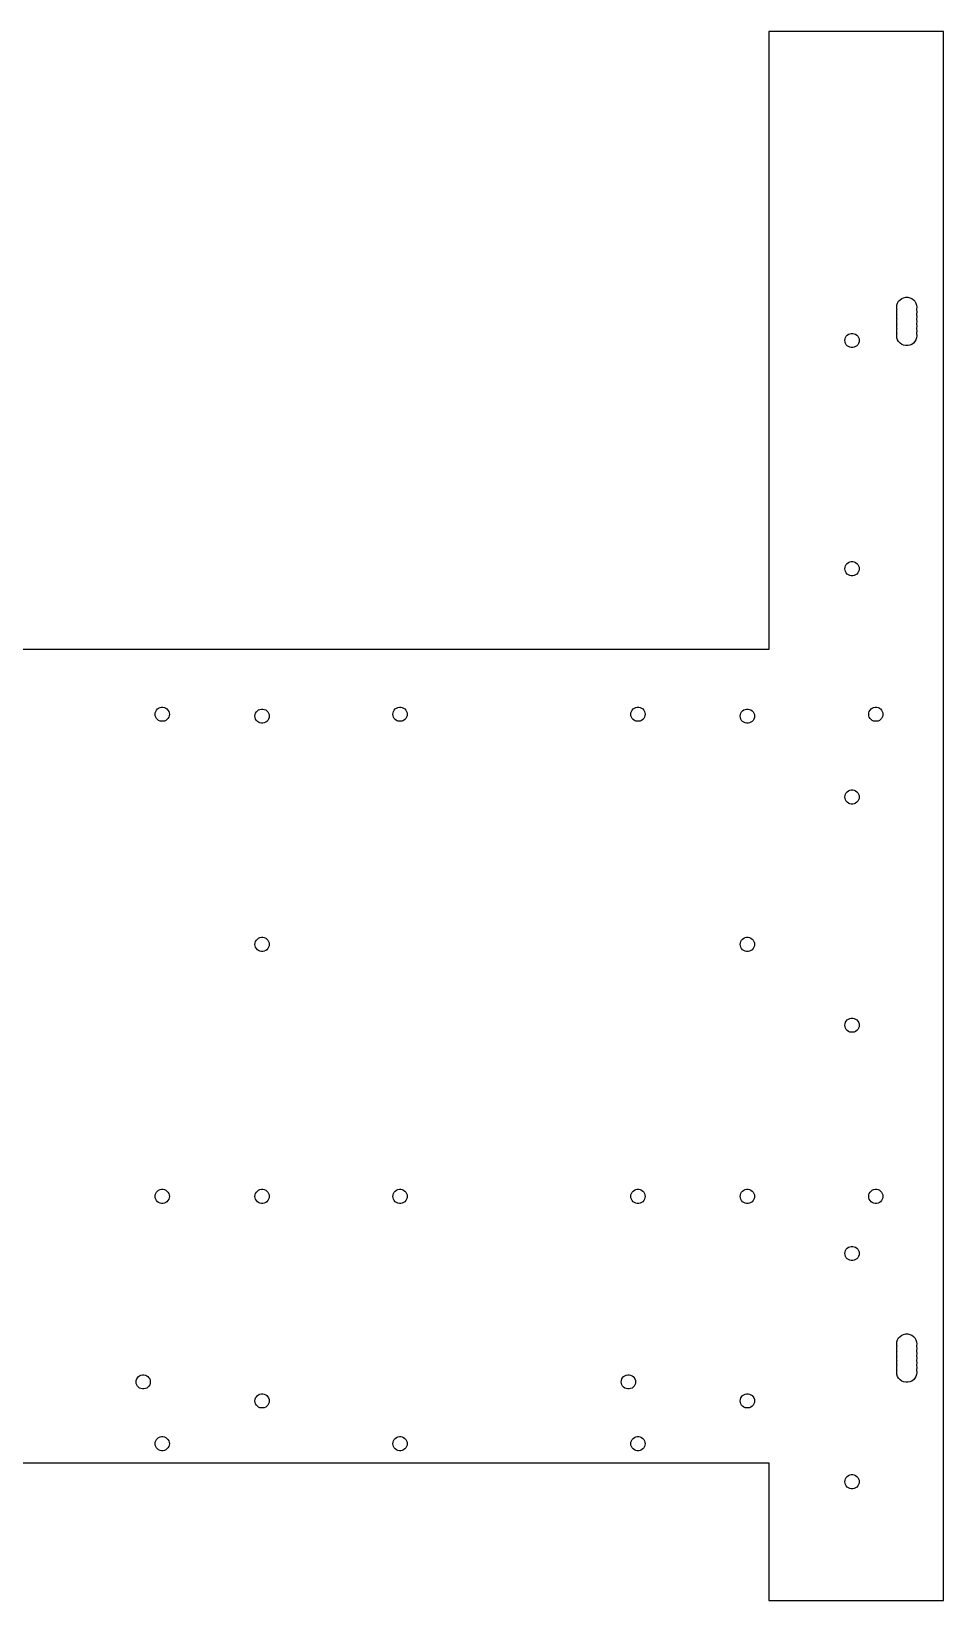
# Model space of a CAD drawing. Header units: metres. Extents: x 28 to 412, y 50 to 380.
# Drawn here: x 220 to 411.8, y 50 to 380 of the extents above; entities that cross this region are included whole.
import ezdxf

# ---------------------------------------------------------------- set-up
doc = ezdxf.new("R2010")
doc.units = ezdxf.units.M

msp = doc.modelspace()

# ---------------------------------------------------------------- linework, layer by layer
for p, q in [((411.75, 380), (375, 380)), ((375, 380), (375, 250)), ((411.75, 50), (411.75, 380)), ((402.301, 323.234), (402.595, 323.561)), ((402.595, 323.561), (402.95, 323.819)), ((402.95, 323.819), (403.351, 323.997)), ((403.351, 323.997), (403.78, 324.089)), ((403.78, 324.089), (404.22, 324.089)), ((404.22, 324.089), (404.649, 323.997)), ((404.649, 323.997), (405.05, 323.819)), ((405.05, 323.819), (405.405, 323.561)), ((405.405, 323.561), (405.699, 323.234)), ((401.9, 322), (401.946, 322.437)), ((401.946, 321.563), (401.9, 322)), ((401.9, 321), (401.946, 321.437)), ((401.946, 320.563), (401.9, 321)), ((401.9, 320), (401.946, 320.437)), ((401.946, 322.437), (402.082, 322.854)), ((401.966, 321.5), (401.946, 321.563)), ((401.946, 321.437), (401.966, 321.5)), ((401.966, 320.5), (401.946, 320.563)), ((401.946, 320.437), (401.966, 320.5)), ((402.082, 322.854), (402.301, 323.234)), ((405.699, 323.234), (405.918, 322.854)), ((405.918, 322.854), (406.054, 322.437)), ((406.054, 321.563), (406.034, 321.5)), ((406.034, 321.5), (406.054, 321.437)), ((406.054, 320.563), (406.034, 320.5)), ((406.034, 320.5), (406.054, 320.437)), ((406.054, 322.437), (406.1, 322)), ((406.1, 322), (406.054, 321.563)), ((406.054, 321.437), (406.1, 321)), ((406.1, 321), (406.054, 320.563)), ((406.054, 320.437), (406.1, 320)), ((401.946, 319.563), (401.9, 320)), ((401.9, 319), (401.946, 319.437)), ((401.946, 318.563), (401.9, 319)), ((401.9, 318), (401.946, 318.437)), ((401.946, 317.563), (401.9, 318)), ((401.9, 317), (401.946, 317.437)), ((401.946, 316.563), (401.9, 317)), ((401.966, 319.5), (401.946, 319.563)), ((401.946, 319.437), (401.966, 319.5)), ((401.966, 318.5), (401.946, 318.563)), ((401.946, 318.437), (401.966, 318.5)), ((401.966, 317.5), (401.946, 317.563)), ((401.946, 317.437), (401.966, 317.5)), ((406.054, 319.563), (406.034, 319.5)), ((406.034, 319.5), (406.054, 319.437)), ((406.054, 318.563), (406.034, 318.5)), ((406.034, 318.5), (406.054, 318.437)), ((406.054, 317.563), (406.034, 317.5)), ((406.034, 317.5), (406.054, 317.437)), ((406.1, 320), (406.054, 319.563)), ((406.054, 319.437), (406.1, 319)), ((406.1, 319), (406.054, 318.563)), ((406.054, 318.437), (406.1, 318)), ((406.1, 318), (406.054, 317.563)), ((406.054, 317.437), (406.1, 317)), ((406.1, 317), (406.054, 316.563)), ((391, 315), (391.033, 315.312)), ((391.033, 314.688), (391, 315)), ((391.033, 315.312), (391.13, 315.61)), ((391.13, 314.39), (391.033, 314.688)), ((391.13, 315.61), (391.286, 315.882)), ((391.286, 314.118), (391.13, 314.39)), ((391.286, 315.882), (391.496, 316.115)), ((391.496, 313.885), (391.286, 314.118)), ((391.496, 316.115), (391.75, 316.299)), ((391.75, 313.701), (391.496, 313.885)), ((391.75, 316.299), (392.036, 316.427)), ((392.036, 313.573), (391.75, 313.701)), ((392.036, 316.427), (392.343, 316.492)), ((392.343, 313.508), (392.036, 313.573)), ((392.343, 316.492), (392.657, 316.492)), ((392.657, 313.508), (392.343, 313.508)), ((392.657, 316.492), (392.964, 316.427)), ((392.964, 313.573), (392.657, 313.508)), ((392.964, 316.427), (393.25, 316.299)), ((393.25, 313.701), (392.964, 313.573)), ((393.25, 316.299), (393.504, 316.115)), ((393.504, 313.885), (393.25, 313.701)), ((393.504, 316.115), (393.714, 315.882)), ((393.714, 314.118), (393.504, 313.885)), ((393.714, 315.882), (393.87, 315.61)), ((393.87, 314.39), (393.714, 314.118)), ((393.87, 315.61), (393.967, 315.312)), ((393.967, 314.688), (393.87, 314.39)), ((393.967, 315.312), (394, 315)), ((394, 315), (393.967, 314.688)), ((401.9, 316), (401.946, 316.437)), ((401.946, 315.563), (401.9, 316)), ((401.966, 316.5), (401.946, 316.563)), ((401.946, 316.437), (401.966, 316.5)), ((402.082, 315.146), (401.946, 315.563)), ((402.301, 314.766), (402.082, 315.146)), ((402.595, 314.439), (402.301, 314.766)), ((402.95, 314.181), (402.595, 314.439)), ((403.351, 314.003), (402.95, 314.181)), ((403.78, 313.911), (403.351, 314.003)), ((404.22, 313.911), (403.78, 313.911)), ((404.649, 314.003), (404.22, 313.911)), ((405.05, 314.181), (404.649, 314.003)), ((405.405, 314.439), (405.05, 314.181)), ((405.699, 314.766), (405.405, 314.439)), ((405.918, 315.146), (405.699, 314.766)), ((406.054, 315.563), (405.918, 315.146)), ((406.054, 316.563), (406.034, 316.5)), ((406.034, 316.5), (406.054, 316.437)), ((406.054, 316.437), (406.1, 316)), ((406.1, 316), (406.054, 315.563)), ((391, 267), (391.033, 267.312)), ((391.033, 267.312), (391.13, 267.61)), ((391.13, 267.61), (391.286, 267.882)), ((391.286, 267.882), (391.496, 268.115)), ((391.496, 268.115), (391.75, 268.299)), ((391.75, 268.299), (392.036, 268.427)), ((392.036, 268.427), (392.343, 268.492)), ((392.343, 268.492), (392.657, 268.492)), ((392.657, 268.492), (392.964, 268.427)), ((392.964, 268.427), (393.25, 268.299)), ((393.25, 268.299), (393.504, 268.115)), ((393.504, 268.115), (393.714, 267.882)), ((393.714, 267.882), (393.87, 267.61)), ((393.87, 267.61), (393.967, 267.312)), ((393.967, 267.312), (394, 267)), ((391.033, 266.688), (391, 267)), ((391.13, 266.39), (391.033, 266.688)), ((391.286, 266.118), (391.13, 266.39)), ((391.496, 265.885), (391.286, 266.118)), ((391.75, 265.701), (391.496, 265.885)), ((392.036, 265.573), (391.75, 265.701)), ((392.343, 265.508), (392.036, 265.573)), ((392.657, 265.508), (392.343, 265.508)), ((392.964, 265.573), (392.657, 265.508)), ((393.25, 265.701), (392.964, 265.573)), ((393.504, 265.885), (393.25, 265.701)), ((393.714, 266.118), (393.504, 265.885)), ((393.87, 266.39), (393.714, 266.118)), ((393.967, 266.688), (393.87, 266.39)), ((394, 267), (393.967, 266.688)), ((375, 250), (67, 250)), ((246.496, 237.515), (246.75, 237.699)), ((246.75, 237.699), (247.036, 237.827)), ((247.036, 237.827), (247.343, 237.892)), ((247.343, 237.892), (247.657, 237.892)), ((247.657, 237.892), (247.964, 237.827)), ((247.964, 237.827), (248.25, 237.699)), ((248.25, 237.699), (248.504, 237.515)), ((296.496, 237.515), (296.75, 237.699)), ((296.75, 237.699), (297.036, 237.827)), ((297.036, 237.827), (297.343, 237.892)), ((297.343, 237.892), (297.657, 237.892)), ((297.657, 237.892), (297.964, 237.827)), ((297.964, 237.827), (298.25, 237.699)), ((298.25, 237.699), (298.504, 237.515)), ((346.496, 237.515), (346.75, 237.699)), ((346.75, 237.699), (347.036, 237.827)), ((347.036, 237.827), (347.343, 237.892)), ((347.343, 237.892), (347.657, 237.892)), ((347.657, 237.892), (347.964, 237.827)), ((347.964, 237.827), (348.25, 237.699)), ((348.25, 237.699), (348.504, 237.515)), ((396.496, 237.515), (396.75, 237.699)), ((396.75, 237.699), (397.036, 237.827)), ((397.036, 237.827), (397.343, 237.892)), ((397.343, 237.892), (397.657, 237.892)), ((397.657, 237.892), (397.964, 237.827)), ((397.964, 237.827), (398.25, 237.699)), ((398.25, 237.699), (398.504, 237.515)), ((246, 236.4), (246.033, 236.712)), ((246.033, 236.088), (246, 236.4)), ((246.033, 236.712), (246.13, 237.01)), ((246.13, 235.79), (246.033, 236.088)), ((246.13, 237.01), (246.286, 237.282)), ((246.286, 235.518), (246.13, 235.79)), ((246.286, 237.282), (246.496, 237.515)), ((246.496, 235.285), (246.286, 235.518)), ((246.75, 235.101), (246.496, 235.285)), ((247.036, 234.973), (246.75, 235.101)), ((247.343, 234.908), (247.036, 234.973)), ((247.657, 234.908), (247.343, 234.908)), ((247.964, 234.973), (247.657, 234.908)), ((248.25, 235.101), (247.964, 234.973)), ((248.504, 235.285), (248.25, 235.101)), ((248.504, 237.515), (248.714, 237.282)), ((248.714, 235.518), (248.504, 235.285)), ((248.714, 237.282), (248.87, 237.01)), ((248.87, 235.79), (248.714, 235.518)), ((248.87, 237.01), (248.967, 236.712)), ((248.967, 236.088), (248.87, 235.79)), ((248.967, 236.712), (249, 236.4)), ((249, 236.4), (248.967, 236.088)), ((267, 236), (267.033, 236.312)), ((267.033, 235.688), (267, 236)), ((267.033, 236.312), (267.13, 236.61)), ((267.13, 235.39), (267.033, 235.688)), ((267.13, 236.61), (267.286, 236.882)), ((267.286, 235.118), (267.13, 235.39)), ((267.286, 236.882), (267.496, 237.115)), ((267.496, 234.885), (267.286, 235.118)), ((267.496, 237.115), (267.75, 237.299)), ((267.75, 234.701), (267.496, 234.885)), ((267.75, 237.299), (268.036, 237.427)), ((268.036, 234.573), (267.75, 234.701)), ((268.036, 237.427), (268.343, 237.492)), ((268.343, 234.508), (268.036, 234.573)), ((268.343, 237.492), (268.657, 237.492)), ((268.657, 234.508), (268.343, 234.508)), ((268.657, 237.492), (268.964, 237.427)), ((268.964, 234.573), (268.657, 234.508)), ((268.964, 237.427), (269.25, 237.299)), ((269.25, 234.701), (268.964, 234.573)), ((269.25, 237.299), (269.504, 237.115)), ((269.504, 234.885), (269.25, 234.701)), ((269.504, 237.115), (269.714, 236.882)), ((269.714, 235.118), (269.504, 234.885)), ((269.714, 236.882), (269.87, 236.61)), ((269.87, 235.39), (269.714, 235.118)), ((269.87, 236.61), (269.967, 236.312)), ((269.967, 235.688), (269.87, 235.39)), ((269.967, 236.312), (270, 236)), ((270, 236), (269.967, 235.688)), ((296, 236.4), (296.033, 236.712)), ((296.033, 236.088), (296, 236.4)), ((296.033, 236.712), (296.13, 237.01)), ((296.13, 235.79), (296.033, 236.088)), ((296.13, 237.01), (296.286, 237.282)), ((296.286, 235.518), (296.13, 235.79)), ((296.286, 237.282), (296.496, 237.515)), ((296.496, 235.285), (296.286, 235.518)), ((296.75, 235.101), (296.496, 235.285)), ((297.036, 234.973), (296.75, 235.101)), ((297.343, 234.908), (297.036, 234.973)), ((297.657, 234.908), (297.343, 234.908)), ((297.964, 234.973), (297.657, 234.908)), ((298.25, 235.101), (297.964, 234.973)), ((298.504, 235.285), (298.25, 235.101)), ((298.504, 237.515), (298.714, 237.282)), ((298.714, 235.518), (298.504, 235.285)), ((298.714, 237.282), (298.87, 237.01)), ((298.87, 235.79), (298.714, 235.518)), ((298.87, 237.01), (298.967, 236.712)), ((298.967, 236.088), (298.87, 235.79)), ((298.967, 236.712), (299, 236.4)), ((299, 236.4), (298.967, 236.088)), ((346, 236.4), (346.033, 236.712)), ((346.033, 236.088), (346, 236.4)), ((346.033, 236.712), (346.13, 237.01)), ((346.13, 235.79), (346.033, 236.088)), ((346.13, 237.01), (346.286, 237.282)), ((346.286, 235.518), (346.13, 235.79)), ((346.286, 237.282), (346.496, 237.515)), ((346.496, 235.285), (346.286, 235.518)), ((346.75, 235.101), (346.496, 235.285)), ((347.036, 234.973), (346.75, 235.101)), ((347.343, 234.908), (347.036, 234.973)), ((347.657, 234.908), (347.343, 234.908)), ((347.964, 234.973), (347.657, 234.908)), ((348.25, 235.101), (347.964, 234.973)), ((348.504, 235.285), (348.25, 235.101)), ((348.504, 237.515), (348.714, 237.282)), ((348.714, 235.518), (348.504, 235.285)), ((348.714, 237.282), (348.87, 237.01)), ((348.87, 235.79), (348.714, 235.518)), ((348.87, 237.01), (348.967, 236.712)), ((348.967, 236.088), (348.87, 235.79)), ((348.967, 236.712), (349, 236.4)), ((349, 236.4), (348.967, 236.088)), ((369, 236), (369.033, 236.312)), ((369.033, 235.688), (369, 236)), ((369.033, 236.312), (369.13, 236.61)), ((369.13, 235.39), (369.033, 235.688)), ((369.13, 236.61), (369.286, 236.882)), ((369.286, 235.118), (369.13, 235.39)), ((369.286, 236.882), (369.496, 237.115)), ((369.496, 234.885), (369.286, 235.118)), ((369.496, 237.115), (369.75, 237.299)), ((369.75, 234.701), (369.496, 234.885)), ((369.75, 237.299), (370.036, 237.427)), ((370.036, 234.573), (369.75, 234.701)), ((370.036, 237.427), (370.343, 237.492)), ((370.343, 234.508), (370.036, 234.573)), ((370.343, 237.492), (370.657, 237.492)), ((370.657, 234.508), (370.343, 234.508)), ((370.657, 237.492), (370.964, 237.427)), ((370.964, 234.573), (370.657, 234.508)), ((370.964, 237.427), (371.25, 237.299)), ((371.25, 234.701), (370.964, 234.573)), ((371.25, 237.299), (371.504, 237.115)), ((371.504, 234.885), (371.25, 234.701)), ((371.504, 237.115), (371.714, 236.882)), ((371.714, 235.118), (371.504, 234.885)), ((371.714, 236.882), (371.87, 236.61)), ((371.87, 235.39), (371.714, 235.118)), ((371.87, 236.61), (371.967, 236.312)), ((371.967, 235.688), (371.87, 235.39)), ((371.967, 236.312), (372, 236)), ((372, 236), (371.967, 235.688)), ((396, 236.4), (396.033, 236.712)), ((396.033, 236.088), (396, 236.4)), ((396.033, 236.712), (396.13, 237.01)), ((396.13, 235.79), (396.033, 236.088)), ((396.13, 237.01), (396.286, 237.282)), ((396.286, 235.518), (396.13, 235.79)), ((396.286, 237.282), (396.496, 237.515)), ((396.496, 235.285), (396.286, 235.518)), ((396.75, 235.101), (396.496, 235.285)), ((397.036, 234.973), (396.75, 235.101)), ((397.343, 234.908), (397.036, 234.973)), ((397.657, 234.908), (397.343, 234.908)), ((397.964, 234.973), (397.657, 234.908)), ((398.25, 235.101), (397.964, 234.973)), ((398.504, 235.285), (398.25, 235.101)), ((398.504, 237.515), (398.714, 237.282)), ((398.714, 235.518), (398.504, 235.285)), ((398.714, 237.282), (398.87, 237.01)), ((398.87, 235.79), (398.714, 235.518)), ((398.87, 237.01), (398.967, 236.712)), ((398.967, 236.088), (398.87, 235.79)), ((398.967, 236.712), (399, 236.4)), ((399, 236.4), (398.967, 236.088)), ((391, 219), (391.033, 219.312)), ((391.033, 218.688), (391, 219)), ((391.033, 219.312), (391.13, 219.61)), ((391.13, 218.39), (391.033, 218.688)), ((391.13, 219.61), (391.286, 219.882)), ((391.286, 218.118), (391.13, 218.39)), ((391.286, 219.882), (391.496, 220.115)), ((391.496, 217.885), (391.286, 218.118)), ((391.496, 220.115), (391.75, 220.299)), ((391.75, 217.701), (391.496, 217.885)), ((391.75, 220.299), (392.036, 220.427)), ((392.036, 220.427), (392.343, 220.492)), ((392.343, 220.492), (392.657, 220.492)), ((392.657, 220.492), (392.964, 220.427)), ((392.964, 220.427), (393.25, 220.299)), ((393.25, 220.299), (393.504, 220.115)), ((393.504, 217.885), (393.25, 217.701)), ((393.504, 220.115), (393.714, 219.882)), ((393.714, 218.118), (393.504, 217.885)), ((393.714, 219.882), (393.87, 219.61)), ((393.87, 218.39), (393.714, 218.118)), ((393.87, 219.61), (393.967, 219.312)), ((393.967, 218.688), (393.87, 218.39)), ((393.967, 219.312), (394, 219)), ((394, 219), (393.967, 218.688)), ((392.036, 217.573), (391.75, 217.701)), ((392.343, 217.508), (392.036, 217.573)), ((392.657, 217.508), (392.343, 217.508)), ((392.964, 217.573), (392.657, 217.508)), ((393.25, 217.701), (392.964, 217.573)), ((267, 188), (267.033, 188.312)), ((267.033, 188.312), (267.13, 188.61)), ((267.13, 188.61), (267.286, 188.882)), ((267.286, 188.882), (267.496, 189.115)), ((267.496, 189.115), (267.75, 189.299)), ((267.75, 189.299), (268.036, 189.427)), ((268.036, 189.427), (268.343, 189.492)), ((268.343, 189.492), (268.657, 189.492)), ((268.657, 189.492), (268.964, 189.427)), ((268.964, 189.427), (269.25, 189.299)), ((269.25, 189.299), (269.504, 189.115)), ((269.504, 189.115), (269.714, 188.882)), ((269.714, 188.882), (269.87, 188.61)), ((269.87, 188.61), (269.967, 188.312)), ((269.967, 188.312), (270, 188)), ((369, 188), (369.033, 188.312)), ((369.033, 188.312), (369.13, 188.61)), ((369.13, 188.61), (369.286, 188.882)), ((369.286, 188.882), (369.496, 189.115)), ((369.496, 189.115), (369.75, 189.299)), ((369.75, 189.299), (370.036, 189.427)), ((370.036, 189.427), (370.343, 189.492)), ((370.343, 189.492), (370.657, 189.492)), ((370.657, 189.492), (370.964, 189.427)), ((370.964, 189.427), (371.25, 189.299)), ((371.25, 189.299), (371.504, 189.115)), ((371.504, 189.115), (371.714, 188.882)), ((371.714, 188.882), (371.87, 188.61)), ((371.87, 188.61), (371.967, 188.312)), ((371.967, 188.312), (372, 188)), ((267.033, 187.688), (267, 188)), ((267.13, 187.39), (267.033, 187.688)), ((267.286, 187.118), (267.13, 187.39)), ((267.496, 186.885), (267.286, 187.118)), ((267.75, 186.701), (267.496, 186.885)), ((268.036, 186.573), (267.75, 186.701)), ((268.343, 186.508), (268.036, 186.573)), ((268.657, 186.508), (268.343, 186.508)), ((268.964, 186.573), (268.657, 186.508)), ((269.25, 186.701), (268.964, 186.573)), ((269.504, 186.885), (269.25, 186.701)), ((269.714, 187.118), (269.504, 186.885)), ((269.87, 187.39), (269.714, 187.118)), ((269.967, 187.688), (269.87, 187.39)), ((270, 188), (269.967, 187.688)), ((369.033, 187.688), (369, 188)), ((369.13, 187.39), (369.033, 187.688)), ((369.286, 187.118), (369.13, 187.39)), ((369.496, 186.885), (369.286, 187.118)), ((369.75, 186.701), (369.496, 186.885)), ((370.036, 186.573), (369.75, 186.701)), ((370.343, 186.508), (370.036, 186.573)), ((370.657, 186.508), (370.343, 186.508)), ((370.964, 186.573), (370.657, 186.508)), ((371.25, 186.701), (370.964, 186.573)), ((371.504, 186.885), (371.25, 186.701)), ((371.714, 187.118), (371.504, 186.885)), ((371.87, 187.39), (371.714, 187.118)), ((371.967, 187.688), (371.87, 187.39)), ((372, 188), (371.967, 187.688)), ((391.033, 171.312), (391.13, 171.61)), ((391.13, 171.61), (391.286, 171.882)), ((391.286, 171.882), (391.496, 172.115)), ((391.496, 172.115), (391.75, 172.299)), ((391.75, 172.299), (392.036, 172.427)), ((392.036, 172.427), (392.343, 172.492)), ((392.343, 172.492), (392.657, 172.492)), ((392.657, 172.492), (392.964, 172.427)), ((392.964, 172.427), (393.25, 172.299)), ((393.25, 172.299), (393.504, 172.115)), ((393.504, 172.115), (393.714, 171.882)), ((393.714, 171.882), (393.87, 171.61)), ((393.87, 171.61), (393.967, 171.312)), ((391, 171), (391.033, 171.312)), ((391.033, 170.688), (391, 171)), ((391.13, 170.39), (391.033, 170.688)), ((391.286, 170.118), (391.13, 170.39)), ((391.496, 169.885), (391.286, 170.118)), ((391.75, 169.701), (391.496, 169.885)), ((392.036, 169.573), (391.75, 169.701)), ((392.343, 169.508), (392.036, 169.573)), ((392.657, 169.508), (392.343, 169.508)), ((392.964, 169.573), (392.657, 169.508)), ((393.25, 169.701), (392.964, 169.573)), ((393.504, 169.885), (393.25, 169.701)), ((393.714, 170.118), (393.504, 169.885)), ((393.87, 170.39), (393.714, 170.118)), ((393.967, 170.688), (393.87, 170.39)), ((393.967, 171.312), (394, 171)), ((394, 171), (393.967, 170.688)), ((246, 135), (246.033, 135.312)), ((246.033, 135.312), (246.13, 135.61)), ((246.13, 135.61), (246.286, 135.882)), ((246.286, 135.882), (246.496, 136.115)), ((246.496, 136.115), (246.75, 136.299)), ((246.75, 136.299), (247.036, 136.427)), ((247.036, 136.427), (247.343, 136.492)), ((247.343, 136.492), (247.657, 136.492)), ((247.657, 136.492), (247.964, 136.427)), ((247.964, 136.427), (248.25, 136.299)), ((248.25, 136.299), (248.504, 136.115)), ((248.504, 136.115), (248.714, 135.882)), ((248.714, 135.882), (248.87, 135.61)), ((248.87, 135.61), (248.967, 135.312)), ((248.967, 135.312), (249, 135)), ((267, 135), (267.033, 135.312)), ((267.033, 135.312), (267.13, 135.61)), ((267.13, 135.61), (267.286, 135.882)), ((267.286, 135.882), (267.496, 136.115)), ((267.496, 136.115), (267.75, 136.299)), ((267.75, 136.299), (268.036, 136.427)), ((268.036, 136.427), (268.343, 136.492)), ((268.343, 136.492), (268.657, 136.492)), ((268.657, 136.492), (268.964, 136.427)), ((268.964, 136.427), (269.25, 136.299)), ((269.25, 136.299), (269.504, 136.115)), ((269.504, 136.115), (269.714, 135.882)), ((269.714, 135.882), (269.87, 135.61)), ((269.87, 135.61), (269.967, 135.312)), ((269.967, 135.312), (270, 135)), ((296, 135), (296.033, 135.312)), ((296.033, 135.312), (296.13, 135.61)), ((296.13, 135.61), (296.286, 135.882)), ((296.286, 135.882), (296.496, 136.115)), ((296.496, 136.115), (296.75, 136.299)), ((296.75, 136.299), (297.036, 136.427)), ((297.036, 136.427), (297.343, 136.492)), ((297.343, 136.492), (297.657, 136.492)), ((297.657, 136.492), (297.964, 136.427)), ((297.964, 136.427), (298.25, 136.299)), ((298.25, 136.299), (298.504, 136.115)), ((298.504, 136.115), (298.714, 135.882)), ((298.714, 135.882), (298.87, 135.61)), ((298.87, 135.61), (298.967, 135.312)), ((298.967, 135.312), (299, 135)), ((346, 135), (346.033, 135.312)), ((346.033, 135.312), (346.13, 135.61)), ((346.13, 135.61), (346.286, 135.882)), ((346.286, 135.882), (346.496, 136.115)), ((346.496, 136.115), (346.75, 136.299)), ((346.75, 136.299), (347.036, 136.427)), ((347.036, 136.427), (347.343, 136.492)), ((347.343, 136.492), (347.657, 136.492)), ((347.657, 136.492), (347.964, 136.427)), ((347.964, 136.427), (348.25, 136.299)), ((348.25, 136.299), (348.504, 136.115)), ((348.504, 136.115), (348.714, 135.882)), ((348.714, 135.882), (348.87, 135.61)), ((348.87, 135.61), (348.967, 135.312)), ((348.967, 135.312), (349, 135)), ((369, 135), (369.033, 135.312)), ((369.033, 135.312), (369.13, 135.61)), ((369.13, 135.61), (369.286, 135.882)), ((369.286, 135.882), (369.496, 136.115)), ((369.496, 136.115), (369.75, 136.299)), ((369.75, 136.299), (370.036, 136.427)), ((370.036, 136.427), (370.343, 136.492)), ((370.343, 136.492), (370.657, 136.492)), ((370.657, 136.492), (370.964, 136.427)), ((370.964, 136.427), (371.25, 136.299)), ((371.25, 136.299), (371.504, 136.115)), ((371.504, 136.115), (371.714, 135.882)), ((371.714, 135.882), (371.87, 135.61)), ((371.87, 135.61), (371.967, 135.312)), ((371.967, 135.312), (372, 135)), ((396, 135), (396.033, 135.312)), ((396.033, 135.312), (396.13, 135.61)), ((396.13, 135.61), (396.286, 135.882)), ((396.286, 135.882), (396.496, 136.115)), ((396.496, 136.115), (396.75, 136.299)), ((396.75, 136.299), (397.036, 136.427)), ((397.036, 136.427), (397.343, 136.492)), ((397.343, 136.492), (397.657, 136.492)), ((397.657, 136.492), (397.964, 136.427)), ((397.964, 136.427), (398.25, 136.299)), ((398.25, 136.299), (398.504, 136.115)), ((398.504, 136.115), (398.714, 135.882)), ((398.714, 135.882), (398.87, 135.61)), ((398.87, 135.61), (398.967, 135.312)), ((398.967, 135.312), (399, 135)), ((246.033, 134.688), (246, 135)), ((246.13, 134.39), (246.033, 134.688)), ((246.286, 134.118), (246.13, 134.39)), ((246.496, 133.885), (246.286, 134.118)), ((246.75, 133.701), (246.496, 133.885)), ((247.036, 133.573), (246.75, 133.701)), ((247.343, 133.508), (247.036, 133.573)), ((247.657, 133.508), (247.343, 133.508)), ((247.964, 133.573), (247.657, 133.508)), ((248.25, 133.701), (247.964, 133.573)), ((248.504, 133.885), (248.25, 133.701)), ((248.714, 134.118), (248.504, 133.885)), ((248.87, 134.39), (248.714, 134.118)), ((248.967, 134.688), (248.87, 134.39)), ((249, 135), (248.967, 134.688)), ((267.033, 134.688), (267, 135)), ((267.13, 134.39), (267.033, 134.688)), ((267.286, 134.118), (267.13, 134.39)), ((267.496, 133.885), (267.286, 134.118)), ((267.75, 133.701), (267.496, 133.885)), ((268.036, 133.573), (267.75, 133.701)), ((268.343, 133.508), (268.036, 133.573)), ((268.657, 133.508), (268.343, 133.508)), ((268.964, 133.573), (268.657, 133.508)), ((269.25, 133.701), (268.964, 133.573)), ((269.504, 133.885), (269.25, 133.701)), ((269.714, 134.118), (269.504, 133.885)), ((269.87, 134.39), (269.714, 134.118)), ((269.967, 134.688), (269.87, 134.39)), ((270, 135), (269.967, 134.688)), ((296.033, 134.688), (296, 135)), ((296.13, 134.39), (296.033, 134.688)), ((296.286, 134.118), (296.13, 134.39)), ((296.496, 133.885), (296.286, 134.118)), ((296.75, 133.701), (296.496, 133.885)), ((297.036, 133.573), (296.75, 133.701)), ((297.343, 133.508), (297.036, 133.573)), ((297.657, 133.508), (297.343, 133.508)), ((297.964, 133.573), (297.657, 133.508)), ((298.25, 133.701), (297.964, 133.573)), ((298.504, 133.885), (298.25, 133.701)), ((298.714, 134.118), (298.504, 133.885)), ((298.87, 134.39), (298.714, 134.118)), ((298.967, 134.688), (298.87, 134.39)), ((299, 135), (298.967, 134.688)), ((346.033, 134.688), (346, 135)), ((346.13, 134.39), (346.033, 134.688)), ((346.286, 134.118), (346.13, 134.39)), ((346.496, 133.885), (346.286, 134.118)), ((346.75, 133.701), (346.496, 133.885)), ((347.036, 133.573), (346.75, 133.701)), ((347.343, 133.508), (347.036, 133.573)), ((347.657, 133.508), (347.343, 133.508)), ((347.964, 133.573), (347.657, 133.508)), ((348.25, 133.701), (347.964, 133.573)), ((348.504, 133.885), (348.25, 133.701)), ((348.714, 134.118), (348.504, 133.885)), ((348.87, 134.39), (348.714, 134.118)), ((348.967, 134.688), (348.87, 134.39)), ((349, 135), (348.967, 134.688)), ((369.033, 134.688), (369, 135)), ((369.13, 134.39), (369.033, 134.688)), ((369.286, 134.118), (369.13, 134.39)), ((369.496, 133.885), (369.286, 134.118)), ((369.75, 133.701), (369.496, 133.885)), ((370.036, 133.573), (369.75, 133.701)), ((370.343, 133.508), (370.036, 133.573)), ((370.657, 133.508), (370.343, 133.508)), ((370.964, 133.573), (370.657, 133.508)), ((371.25, 133.701), (370.964, 133.573)), ((371.504, 133.885), (371.25, 133.701)), ((371.714, 134.118), (371.504, 133.885)), ((371.87, 134.39), (371.714, 134.118)), ((371.967, 134.688), (371.87, 134.39)), ((372, 135), (371.967, 134.688)), ((396.033, 134.688), (396, 135)), ((396.13, 134.39), (396.033, 134.688)), ((396.286, 134.118), (396.13, 134.39)), ((396.496, 133.885), (396.286, 134.118)), ((396.75, 133.701), (396.496, 133.885)), ((397.036, 133.573), (396.75, 133.701)), ((397.343, 133.508), (397.036, 133.573)), ((397.657, 133.508), (397.343, 133.508)), ((397.964, 133.573), (397.657, 133.508)), ((398.25, 133.701), (397.964, 133.573)), ((398.504, 133.885), (398.25, 133.701)), ((398.714, 134.118), (398.504, 133.885)), ((398.87, 134.39), (398.714, 134.118)), ((398.967, 134.688), (398.87, 134.39)), ((399, 135), (398.967, 134.688)), ((391, 123), (391.033, 123.312)), ((391.033, 122.688), (391, 123)), ((391.033, 123.312), (391.13, 123.61)), ((391.13, 122.39), (391.033, 122.688)), ((391.13, 123.61), (391.286, 123.882)), ((391.286, 122.118), (391.13, 122.39)), ((391.286, 123.882), (391.496, 124.115)), ((391.496, 121.885), (391.286, 122.118)), ((391.496, 124.115), (391.75, 124.299)), ((391.75, 124.299), (392.036, 124.427)), ((392.036, 124.427), (392.343, 124.492)), ((392.343, 124.492), (392.657, 124.492)), ((392.657, 124.492), (392.964, 124.427)), ((392.964, 124.427), (393.25, 124.299)), ((393.25, 124.299), (393.504, 124.115)), ((393.504, 124.115), (393.714, 123.882)), ((393.714, 122.118), (393.504, 121.885)), ((393.714, 123.882), (393.87, 123.61)), ((393.87, 122.39), (393.714, 122.118)), ((393.87, 123.61), (393.967, 123.312)), ((393.967, 122.688), (393.87, 122.39)), ((393.967, 123.312), (394, 123)), ((394, 123), (393.967, 122.688)), ((391.75, 121.701), (391.496, 121.885)), ((392.036, 121.573), (391.75, 121.701)), ((392.343, 121.508), (392.036, 121.573)), ((392.657, 121.508), (392.343, 121.508)), ((392.964, 121.573), (392.657, 121.508)), ((393.25, 121.701), (392.964, 121.573)), ((393.504, 121.885), (393.25, 121.701)), ((402.595, 105.561), (402.95, 105.819)), ((402.95, 105.819), (403.351, 105.997)), ((403.351, 105.997), (403.78, 106.088)), ((403.78, 106.088), (404.22, 106.088)), ((404.22, 106.088), (404.649, 105.997)), ((404.649, 105.997), (405.05, 105.819)), ((405.05, 105.819), (405.405, 105.561)), ((401.9, 104), (401.946, 104.437)), ((401.946, 103.563), (401.9, 104)), ((401.9, 103), (401.946, 103.437)), ((401.946, 102.563), (401.9, 103)), ((401.9, 102), (401.946, 102.437)), ((401.946, 104.437), (402.082, 104.854)), ((401.966, 103.5), (401.946, 103.563)), ((401.946, 103.437), (401.966, 103.5)), ((401.966, 102.5), (401.946, 102.563)), ((401.946, 102.437), (401.966, 102.5)), ((402.082, 104.854), (402.301, 105.234)), ((402.301, 105.234), (402.595, 105.561)), ((405.405, 105.561), (405.699, 105.234)), ((405.699, 105.234), (405.918, 104.854)), ((405.918, 104.854), (406.054, 104.437)), ((406.054, 103.563), (406.034, 103.5)), ((406.034, 103.5), (406.054, 103.437)), ((406.054, 102.563), (406.034, 102.5)), ((406.034, 102.5), (406.054, 102.437)), ((406.054, 104.437), (406.1, 104)), ((406.1, 104), (406.054, 103.563)), ((406.054, 103.437), (406.1, 103)), ((406.1, 103), (406.054, 102.563)), ((406.054, 102.437), (406.1, 102)), ((401.946, 101.563), (401.9, 102)), ((401.9, 101), (401.946, 101.437)), ((401.946, 100.563), (401.9, 101)), ((401.9, 100), (401.946, 100.437)), ((401.946, 99.5634), (401.9, 100)), ((401.9, 99), (401.946, 99.4366)), ((401.946, 98.5634), (401.9, 99)), ((401.966, 101.5), (401.946, 101.563)), ((401.946, 101.437), (401.966, 101.5)), ((401.966, 100.5), (401.946, 100.563)), ((401.946, 100.437), (401.966, 100.5)), ((401.966, 99.5), (401.946, 99.5634)), ((401.946, 99.4366), (401.966, 99.5)), ((406.054, 101.563), (406.034, 101.5)), ((406.034, 101.5), (406.054, 101.437)), ((406.054, 100.563), (406.034, 100.5)), ((406.034, 100.5), (406.054, 100.437)), ((406.054, 99.5634), (406.034, 99.5)), ((406.034, 99.5), (406.054, 99.4366)), ((406.1, 102), (406.054, 101.563)), ((406.054, 101.437), (406.1, 101)), ((406.1, 101), (406.054, 100.563)), ((406.054, 100.437), (406.1, 100)), ((406.1, 100), (406.054, 99.5634)), ((406.054, 99.4366), (406.1, 99)), ((406.1, 99), (406.054, 98.5634)), ((242, 96), (242.033, 96.3119)), ((242.033, 95.6881), (242, 96)), ((242.033, 96.3119), (242.13, 96.6101)), ((242.13, 96.6101), (242.286, 96.8817)), ((242.286, 96.8817), (242.496, 97.1147)), ((242.496, 97.1147), (242.75, 97.299)), ((242.75, 97.299), (243.036, 97.4266)), ((243.036, 97.4266), (243.343, 97.4918)), ((243.343, 97.4918), (243.657, 97.4918)), ((243.657, 97.4918), (243.964, 97.4266)), ((243.964, 97.4266), (244.25, 97.299)), ((244.25, 97.299), (244.504, 97.1147)), ((244.504, 97.1147), (244.714, 96.8817)), ((244.714, 96.8817), (244.87, 96.6101)), ((244.87, 96.6101), (244.967, 96.3119)), ((244.967, 96.3119), (245, 96)), ((245, 96), (244.967, 95.6881)), ((344, 96), (344.033, 96.3119)), ((344.033, 95.6881), (344, 96)), ((344.033, 96.3119), (344.13, 96.6101)), ((344.13, 96.6101), (344.286, 96.8817)), ((344.286, 96.8817), (344.496, 97.1147)), ((344.496, 97.1147), (344.75, 97.299)), ((344.75, 97.299), (345.036, 97.4266)), ((345.036, 97.4266), (345.343, 97.4918)), ((345.343, 97.4918), (345.657, 97.4918)), ((345.657, 97.4918), (345.964, 97.4266)), ((345.964, 97.4266), (346.25, 97.299)), ((346.25, 97.299), (346.504, 97.1147)), ((346.504, 97.1147), (346.714, 96.8817)), ((346.714, 96.8817), (346.87, 96.6101)), ((346.87, 96.6101), (346.967, 96.3119)), ((346.967, 96.3119), (347, 96)), ((347, 96), (346.967, 95.6881)), ((401.9, 98), (401.946, 98.4366)), ((401.946, 97.5634), (401.9, 98)), ((401.966, 98.5), (401.946, 98.5634)), ((401.946, 98.4366), (401.966, 98.5)), ((402.082, 97.1458), (401.946, 97.5634)), ((402.301, 96.7656), (402.082, 97.1458)), ((402.595, 96.4394), (402.301, 96.7656)), ((402.95, 96.1813), (402.595, 96.4394)), ((403.351, 96.0028), (402.95, 96.1813)), ((403.78, 95.9115), (403.351, 96.0028)), ((404.22, 95.9115), (403.78, 95.9115)), ((404.649, 96.0028), (404.22, 95.9115)), ((405.05, 96.1813), (404.649, 96.0028)), ((405.405, 96.4394), (405.05, 96.1813)), ((405.699, 96.7656), (405.405, 96.4394)), ((405.918, 97.1458), (405.699, 96.7656)), ((406.054, 97.5634), (405.918, 97.1458)), ((406.054, 98.5634), (406.034, 98.5)), ((406.034, 98.5), (406.054, 98.4366)), ((406.054, 98.4366), (406.1, 98)), ((406.1, 98), (406.054, 97.5634)), ((242.13, 95.3899), (242.033, 95.6881)), ((242.286, 95.1183), (242.13, 95.3899)), ((242.496, 94.8853), (242.286, 95.1183)), ((242.75, 94.701), (242.496, 94.8853)), ((243.036, 94.5734), (242.75, 94.701)), ((243.343, 94.5082), (243.036, 94.5734)), ((243.657, 94.5082), (243.343, 94.5082)), ((243.964, 94.5734), (243.657, 94.5082)), ((244.25, 94.701), (243.964, 94.5734)), ((244.504, 94.8853), (244.25, 94.701)), ((244.714, 95.1183), (244.504, 94.8853)), ((244.87, 95.3899), (244.714, 95.1183)), ((244.967, 95.6881), (244.87, 95.3899)), ((267.033, 92.3119), (267.13, 92.6101)), ((267.13, 92.6101), (267.286, 92.8817)), ((267.286, 92.8817), (267.496, 93.1147)), ((267.496, 93.1147), (267.75, 93.299)), ((267.75, 93.299), (268.036, 93.4266)), ((268.036, 93.4266), (268.343, 93.4918)), ((268.343, 93.4918), (268.657, 93.4918)), ((268.657, 93.4918), (268.964, 93.4266)), ((268.964, 93.4266), (269.25, 93.299)), ((269.25, 93.299), (269.504, 93.1147)), ((269.504, 93.1147), (269.714, 92.8817)), ((269.714, 92.8817), (269.87, 92.6101)), ((269.87, 92.6101), (269.967, 92.3119)), ((344.13, 95.3899), (344.033, 95.6881)), ((344.286, 95.1183), (344.13, 95.3899)), ((344.496, 94.8853), (344.286, 95.1183)), ((344.75, 94.701), (344.496, 94.8853)), ((345.036, 94.5734), (344.75, 94.701)), ((345.343, 94.5082), (345.036, 94.5734)), ((345.657, 94.5082), (345.343, 94.5082)), ((345.964, 94.5734), (345.657, 94.5082)), ((346.25, 94.701), (345.964, 94.5734)), ((346.504, 94.8853), (346.25, 94.701)), ((346.714, 95.1183), (346.504, 94.8853)), ((346.87, 95.3899), (346.714, 95.1183)), ((346.967, 95.6881), (346.87, 95.3899)), ((369.033, 92.3119), (369.13, 92.6101)), ((369.13, 92.6101), (369.286, 92.8817)), ((369.286, 92.8817), (369.496, 93.1147)), ((369.496, 93.1147), (369.75, 93.299)), ((369.75, 93.299), (370.036, 93.4266)), ((370.036, 93.4266), (370.343, 93.4918)), ((370.343, 93.4918), (370.657, 93.4918)), ((370.657, 93.4918), (370.964, 93.4266)), ((370.964, 93.4266), (371.25, 93.299)), ((371.25, 93.299), (371.504, 93.1147)), ((371.504, 93.1147), (371.714, 92.8817)), ((371.714, 92.8817), (371.87, 92.6101)), ((371.87, 92.6101), (371.967, 92.3119)), ((267, 92), (267.033, 92.3119)), ((267.033, 91.6881), (267, 92)), ((267.13, 91.3899), (267.033, 91.6881)), ((267.286, 91.1183), (267.13, 91.3899)), ((267.496, 90.8853), (267.286, 91.1183)), ((267.75, 90.701), (267.496, 90.8853)), ((268.036, 90.5734), (267.75, 90.701)), ((268.343, 90.5082), (268.036, 90.5734)), ((268.657, 90.5082), (268.343, 90.5082)), ((268.964, 90.5734), (268.657, 90.5082)), ((269.25, 90.701), (268.964, 90.5734)), ((269.504, 90.8853), (269.25, 90.701)), ((269.714, 91.1183), (269.504, 90.8853)), ((269.87, 91.3899), (269.714, 91.1183)), ((269.967, 91.6881), (269.87, 91.3899)), ((269.967, 92.3119), (270, 92)), ((270, 92), (269.967, 91.6881)), ((369, 92), (369.033, 92.3119)), ((369.033, 91.6881), (369, 92)), ((369.13, 91.3899), (369.033, 91.6881)), ((369.286, 91.1183), (369.13, 91.3899)), ((369.496, 90.8853), (369.286, 91.1183)), ((369.75, 90.701), (369.496, 90.8853)), ((370.036, 90.5734), (369.75, 90.701)), ((370.343, 90.5082), (370.036, 90.5734)), ((370.657, 90.5082), (370.343, 90.5082)), ((370.964, 90.5734), (370.657, 90.5082)), ((371.25, 90.701), (370.964, 90.5734)), ((371.504, 90.8853), (371.25, 90.701)), ((371.714, 91.1183), (371.504, 90.8853)), ((371.87, 91.3899), (371.714, 91.1183)), ((371.967, 91.6881), (371.87, 91.3899)), ((371.967, 92.3119), (372, 92)), ((372, 92), (371.967, 91.6881)), ((246, 83), (246.033, 83.3119)), ((246.033, 82.6881), (246, 83)), ((246.033, 83.3119), (246.13, 83.6101)), ((246.13, 82.3899), (246.033, 82.6881)), ((246.13, 83.6101), (246.286, 83.8817)), ((246.286, 83.8817), (246.496, 84.1147)), ((246.496, 84.1147), (246.75, 84.299)), ((246.75, 84.299), (247.036, 84.4266)), ((247.036, 84.4266), (247.343, 84.4918)), ((247.343, 84.4918), (247.657, 84.4918)), ((247.657, 84.4918), (247.964, 84.4266)), ((247.964, 84.4266), (248.25, 84.299)), ((248.25, 84.299), (248.504, 84.1147)), ((248.504, 84.1147), (248.714, 83.8817)), ((248.714, 83.8817), (248.87, 83.6101)), ((248.87, 83.6101), (248.967, 83.3119)), ((248.967, 82.6881), (248.87, 82.3899)), ((248.967, 83.3119), (249, 83)), ((249, 83), (248.967, 82.6881)), ((296, 83), (296.033, 83.3119)), ((296.033, 82.6881), (296, 83)), ((296.033, 83.3119), (296.13, 83.6101)), ((296.13, 82.3899), (296.033, 82.6881)), ((296.13, 83.6101), (296.286, 83.8817)), ((296.286, 83.8817), (296.496, 84.1147)), ((296.496, 84.1147), (296.75, 84.299)), ((296.75, 84.299), (297.036, 84.4266)), ((297.036, 84.4266), (297.343, 84.4918)), ((297.343, 84.4918), (297.657, 84.4918)), ((297.657, 84.4918), (297.964, 84.4266)), ((297.964, 84.4266), (298.25, 84.299)), ((298.25, 84.299), (298.504, 84.1147)), ((298.504, 84.1147), (298.714, 83.8817)), ((298.714, 83.8817), (298.87, 83.6101)), ((298.87, 83.6101), (298.967, 83.3119)), ((298.967, 82.6881), (298.87, 82.3899)), ((298.967, 83.3119), (299, 83)), ((299, 83), (298.967, 82.6881)), ((346, 83), (346.033, 83.3119)), ((346.033, 82.6881), (346, 83)), ((346.033, 83.3119), (346.13, 83.6101)), ((346.13, 82.3899), (346.033, 82.6881)), ((346.13, 83.6101), (346.286, 83.8817)), ((346.286, 83.8817), (346.496, 84.1147)), ((346.496, 84.1147), (346.75, 84.299)), ((346.75, 84.299), (347.036, 84.4266)), ((347.036, 84.4266), (347.343, 84.4918)), ((347.343, 84.4918), (347.657, 84.4918)), ((347.657, 84.4918), (347.964, 84.4266)), ((347.964, 84.4266), (348.25, 84.299)), ((348.25, 84.299), (348.504, 84.1147)), ((348.504, 84.1147), (348.714, 83.8817)), ((348.714, 83.8817), (348.87, 83.6101)), ((348.87, 83.6101), (348.967, 83.3119)), ((348.967, 82.6881), (348.87, 82.3899)), ((348.967, 83.3119), (349, 83)), ((349, 83), (348.967, 82.6881)), ((246.286, 82.1183), (246.13, 82.3899)), ((246.496, 81.8853), (246.286, 82.1183)), ((246.75, 81.701), (246.496, 81.8853)), ((247.036, 81.5734), (246.75, 81.701)), ((247.343, 81.5082), (247.036, 81.5734)), ((247.657, 81.5082), (247.343, 81.5082)), ((247.964, 81.5734), (247.657, 81.5082)), ((248.25, 81.701), (247.964, 81.5734)), ((248.504, 81.8853), (248.25, 81.701)), ((248.714, 82.1183), (248.504, 81.8853)), ((248.87, 82.3899), (248.714, 82.1183)), ((296.286, 82.1183), (296.13, 82.3899)), ((296.496, 81.8853), (296.286, 82.1183)), ((296.75, 81.701), (296.496, 81.8853)), ((297.036, 81.5734), (296.75, 81.701)), ((297.343, 81.5082), (297.036, 81.5734)), ((297.657, 81.5082), (297.343, 81.5082)), ((297.964, 81.5734), (297.657, 81.5082)), ((298.25, 81.701), (297.964, 81.5734)), ((298.504, 81.8853), (298.25, 81.701)), ((298.714, 82.1183), (298.504, 81.8853)), ((298.87, 82.3899), (298.714, 82.1183)), ((346.286, 82.1183), (346.13, 82.3899)), ((346.496, 81.8853), (346.286, 82.1183)), ((346.75, 81.701), (346.496, 81.8853)), ((347.036, 81.5734), (346.75, 81.701)), ((347.343, 81.5082), (347.036, 81.5734)), ((347.657, 81.5082), (347.343, 81.5082)), ((347.964, 81.5734), (347.657, 81.5082)), ((348.25, 81.701), (347.964, 81.5734)), ((348.504, 81.8853), (348.25, 81.701)), ((348.714, 82.1183), (348.504, 81.8853)), ((348.87, 82.3899), (348.714, 82.1183)), ((67, 79), (375, 79)), ((375, 79), (375, 50)), ((391.286, 75.8817), (391.496, 76.1147)), ((391.496, 76.1147), (391.75, 76.299)), ((391.75, 76.299), (392.036, 76.4266)), ((392.036, 76.4266), (392.343, 76.4918)), ((392.343, 76.4918), (392.657, 76.4918)), ((392.657, 76.4918), (392.964, 76.4266)), ((392.964, 76.4266), (393.25, 76.299)), ((393.25, 76.299), (393.504, 76.1147)), ((393.504, 76.1147), (393.714, 75.8817)), ((391, 75), (391.033, 75.3119)), ((391.033, 74.6881), (391, 75)), ((391.033, 75.3119), (391.13, 75.6101)), ((391.13, 74.3899), (391.033, 74.6881)), ((391.13, 75.6101), (391.286, 75.8817)), ((391.286, 74.1183), (391.13, 74.3899)), ((391.496, 73.8853), (391.286, 74.1183)), ((391.75, 73.701), (391.496, 73.8853)), ((392.036, 73.5734), (391.75, 73.701)), ((392.343, 73.5082), (392.036, 73.5734)), ((392.657, 73.5082), (392.343, 73.5082)), ((392.964, 73.5734), (392.657, 73.5082)), ((393.25, 73.701), (392.964, 73.5734)), ((393.504, 73.8853), (393.25, 73.701)), ((393.714, 74.1183), (393.504, 73.8853)), ((393.714, 75.8817), (393.87, 75.6101)), ((393.87, 74.3899), (393.714, 74.1183)), ((393.87, 75.6101), (393.967, 75.3119)), ((393.967, 74.6881), (393.87, 74.3899)), ((393.967, 75.3119), (394, 75)), ((394, 75), (393.967, 74.6881)), ((375, 50), (411.75, 50))]:
    msp.add_line(p, q)

doc.saveas('drawing.dxf')
